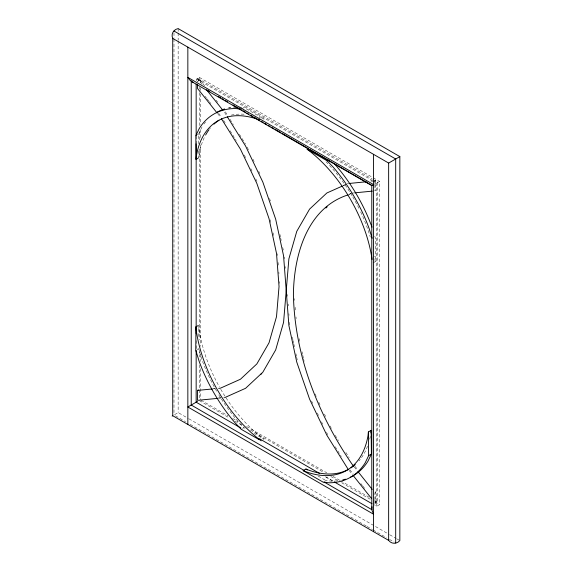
<?xml version="1.0" encoding="UTF-8"?>
<svg xmlns="http://www.w3.org/2000/svg" width="572" height="572" viewBox="0 0 572 572"><rect width="100%" height="100%" fill="white"/><g stroke="black" fill="none" stroke-linecap="round" stroke-linejoin="round"><path stroke-width="0.43" stroke-dasharray="2.86 2.15" d="M198.634 336.508L198.734 326.955M373.101 262.891L375.175 261.69L375.418 238.259L374.681 235.871M198.698 143.722L198.598 134.062L202.038 126.905M196.661 80.838L196.661 79.05L199.435 77.449L372.601 177.434M197.547 81.396L200.314 79.801L372.279 179.079M241.956 108.73L244.037 107.529L264.078 119.098L263.399 118.769A109.71 63.342 60 0 0 259.195 117.246M197.211 134.863L198.598 134.062M375.768 180.452L374.91 180.945L374.91 190.876L375.768 190.376L375.768 180.452L373.166 180.702M373.516 184.592L377.677 182.196L377.677 502.187L373.516 504.59M372.923 180.816L376.791 183.047L379.565 181.446L379.565 504.64L376.791 506.241L374.474 504.904M197.125 349.456L198.513 348.655L201.952 359.781A117.575 67.882 60 0 0 217.26 392.299M174.682 414.593L178.149 412.591L188.188 418.389M242.564 428.457L243.951 427.656L245.488 428.542M324.574 481.388L325.961 480.587L331.832 481.202A117.575 67.882 60 0 0 337.873 480.809M375.768 492.32L374.91 492.814L374.91 502.745L375.768 502.252L375.768 492.32L374.681 490.955M343.121 185.614L347.99 183.44M343.071 185.75L347.94 183.576M348.877 194.394L352.881 192.607M348.82 194.537L351.222 193.465M370.556 180.959L372.3 180.788M371.435 181.288L374.045 181.031M352.023 193.107L353.782 192.936M213.363 388.452L215.122 388.281M213.385 388.867L215.143 388.695M218.404 397.89L223.623 397.383M218.411 398.298L221.028 398.048M239.01 107L244.037 107.529M373.38 177.878L379.565 181.446M373.051 179.522L377.677 182.196M196.661 79.05L372.15 180.373M201.087 400.236L228.078 415.815M232.704 418.489L238.102 421.607M246.582 426.505L326.784 472.801M332.947 476.369L339.89 480.373M340.662 480.816L369.19 497.29M374.588 500.407L377.677 502.187M199.435 400.643L229.587 418.053M234.999 421.178L241.956 425.196M250.457 430.101L323.902 472.508M330.859 476.519L337.816 480.537M341.684 482.768L370.284 499.284M374.925 501.966L379.565 504.64M253.968 433.44L263.985 439.224L263.313 438.774A109.71 63.342 60 0 1 225.347 396.789M325.768 476.783L333.497 481.245M325.711 476.984L332.647 480.988M318.254 476.133L325.961 480.587M188.96 418.833L389.031 534.341M389.804 534.791L395.981 538.359M396.753 538.803L399.842 540.583M175.54 415.88L185.578 421.678M190.211 424.36L366.337 526.04M367.11 526.483L372.515 529.608M373.287 530.051L386.415 537.637M389.511 539.417L394.144 542.092M239.84 423.344L243.951 427.656M204.597 85.814L198.391 78.042L198.391 82.175M216.073 100.186L217.718 102.238M202.102 84.256L197.533 78.536L197.533 81.846M204.933 96.16L206.571 98.205M207.114 98.892L208.751 100.937M209.295 101.616L210.925 103.668M218.561 113.22L221.285 116.631M217.703 113.714L220.427 117.131M355.062 466.387L357.786 469.798M354.197 466.881L356.928 470.298M349.892 469.841L353.167 473.952M360.818 483.526L362.462 485.585M363.005 486.264L364.643 488.316M374.782 501.008L375.768 502.252M349.034 470.341L352.309 474.445M225.368 111.812L227.706 115.565M230.051 119.312L233.326 124.567M239.418 134.32L245.51 144.065M224.503 112.312L226.848 116.059M223.609 120.363L225.475 123.345M230.13 130.795L236.186 140.49M335.185 435.328L338.445 440.547M345.896 452.473L349.156 457.693M335.213 446.725L341.305 456.477M247.211 147.168L249.135 151.18M252.967 159.195L254.118 161.597M258.73 171.214L259.881 173.616M244.358 155.062L246.26 159.045M250.843 168.604L251.987 170.992M255.798 178.957L256.942 181.345M318.747 402.13L320.649 406.113M324.467 414.078L325.611 416.466M330.187 426.026L331.331 428.414M311.597 401.058L312.748 403.467M317.353 413.084L318.504 415.486M321.578 421.9L322.73 424.302M326.569 432.318L327.72 434.72M269.541 198.47L270.413 200.994M315.294 394.001L316.166 396.51M279.915 234.363L280.473 236.98M280.666 237.852L281.231 240.469M282.732 247.447L283.29 250.064M299.227 338.695L299.792 341.305M302.037 351.737L302.595 354.347M302.788 355.219L303.346 357.829M303.532 358.694L304.097 361.304M270.256 219.855L270.813 222.465M273.066 232.897L273.623 235.507M292.371 337.201L292.935 339.818M293.121 340.69L293.686 343.307M293.872 344.18L294.437 346.796M295.938 353.775L296.503 356.392M296.689 357.264L297.254 359.874M375.175 261.69L374.86 257.865A109.71 63.342 60 0 0 374.61 256.213M198.749 325.225L199.07 329.05A109.71 63.342 60 0 0 219.376 386.865M294.594 298.648L294.73 300.393M295.266 307.357L295.459 309.974M295.996 316.938L296.124 318.683M284.556 257.035L284.684 258.78M285.285 266.623L285.421 268.361M287.416 294.501L287.544 296.246M288.145 304.082L288.281 305.827M288.881 313.671L289.01 315.415M289.546 322.379L289.747 324.996M277.434 253.768L277.57 255.512M278.099 262.484L278.299 265.093M278.836 272.065L278.964 273.802M279.565 281.646L279.701 283.383M198.77 150.743L198.841 157.772L199.156 154.311A109.71 63.342 60 0 1 205.305 135.6M376.791 183.047L376.791 506.241M200.314 79.801L200.314 83.362M200.314 87.823L200.314 90.498M200.314 94.058L200.314 124.367M200.314 129.715L200.314 137.738M200.314 144.866L200.314 346.31M200.314 354.333L200.314 361.461M200.314 368.597L200.314 399.792M199.435 77.449L199.435 81.918M199.435 87.273L199.435 89.06M199.435 92.628L199.435 126.555M199.435 131.91L199.435 140.841M199.435 148.877L199.435 339.932M199.435 349.757L199.435 356.899M199.435 364.936L199.435 398.856M196.661 136.193L196.661 143.336M196.661 340.64L196.661 349.571M178.149 28.6L178.149 32.175M178.149 33.062L178.149 40.212M178.149 41.105L178.149 412.591M173.988 32.783L173.988 38.145M173.988 39.039L173.988 414.993M209.423 129.172A109.71 63.342 60 0 1 210.496 127.835M231.231 115.122A109.71 63.342 60 0 1 244.845 114.257M203.968 124.045A117.575 67.882 60 0 1 205.527 122.022M224.867 396.038A109.71 63.342 60 0 1 219.82 387.644M238.081 421.493A117.575 67.882 60 0 1 217.696 393.043M370.349 436.422A109.71 63.342 60 0 1 369.555 439.818M367.517 446.26A109.71 63.342 60 0 1 358.951 460.925M326.033 161.776A109.71 63.342 60 0 1 352.331 196.196M352.781 196.961A109.71 63.342 60 0 1 359.516 209.524M360.66 211.919A109.71 63.342 60 0 1 370.277 237.073"/><path stroke-width="0.86" d="M198.055 325.625L195.982 326.819L195.738 350.257L199.178 361.382A117.575 67.882 60 0 0 235.314 423.094L241.177 429.257L258.901 439.489M197.547 401.394L187.845 406.992L373.516 514.185L371.993 510.267L371.993 506.749M198.148 158.172L196.067 159.374L196.389 155.913A109.71 63.342 60 0 1 259.788 120.041M350.314 477.234A117.575 67.882 60 0 0 367.96 461.204L371.4 454.054L371.164 430.344L368.389 431.939L368.068 435.399A109.71 63.342 60 0 1 303.832 470.942L303.153 470.613L305.927 469.019L306.599 469.34A109.71 63.342 60 0 0 348.048 469.598M370.921 432.933L371.164 430.344M368.389 431.939L368.625 455.655L365.193 462.805A117.575 67.882 60 0 1 329.057 482.797L323.194 482.182L303.153 470.613M325.918 208.029L327.184 206.85M260.517 374.66L261.797 373.466M172.723 415.722L388.645 540.383C391.377 544.165 396.739 544.237 399.842 540.583L399.842 156.592L178.149 28.6C173.43 29.465 170.814 34.141 172.723 38.403L172.723 415.722L172.158 416.051M372.086 259.466A109.71 63.342 60 0 0 307.843 149.742L307.171 149.292L308.551 148.491M307.171 149.292L327.205 160.861L328.593 160.06M172.723 38.403L388.645 163.063L399.842 156.592M371.793 185.585L373.516 184.592L187.845 77.399L189.754 79.973L192.006 81.789L371.793 185.585L371.793 508.394M217.546 398.384L197.533 400.336L197.533 390.404L198.391 389.911M368.625 455.655L371.4 454.054M342.263 186.107L326.862 192.986L309.588 209.109L296.768 231.345L288.881 258.866L283.562 322.415L275.675 349.935L262.855 372.172L245.588 388.295L224.503 397.704M348.019 194.895C306.721 208.129 293.779 255.941 293.407 294.787C294.73 355.677 317.896 414.307 352.023 464.157L353.653 466.201M348.813 183.49L366.216 181.796M354.661 192.85L372.272 191.134M197.533 390.404L212.498 388.953M218.661 388.352L220.427 388.181L240.447 379.236L256.849 363.928L269.019 342.807L276.512 316.673L279.036 286.493L276.512 253.396L269.019 218.611L256.849 183.44L240.447 149.185L221.357 118.618M240.426 109.037L235.399 108.516A117.575 67.882 60 0 0 199.263 128.507L195.831 135.657L196.067 159.374M193.529 82.432L192.006 81.789M173.988 31.002L395.688 158.995L395.688 542.985M240.883 428.013L196.16 402.188L196.16 350.493M259.395 438.695L319.541 473.423M334.191 481.881L371.979 503.696M305.927 469.019L307.464 469.905M207.457 90.161L209.774 91.506M218.275 96.425L220.592 97.769M222.136 98.663L223.681 99.557M225.225 100.45L227.542 101.795M232.954 104.926L234.499 105.82M236.043 106.714L238.36 108.058M239.904 108.952L241.448 109.853M242.993 110.746L245.309 112.083M246.854 112.984L248.398 113.878M250.715 115.222L252.259 116.116M253.811 117.01L256.127 118.354M257.672 119.248L259.216 120.141M261.533 121.486L263.077 122.379M264.622 123.273L266.166 124.167M268.483 125.511L270.027 126.405M271.571 127.299L273.895 128.643M275.439 129.537L280.845 132.668M282.389 133.569L308.651 148.777M310.196 149.678L371.993 185.471M304.018 470.363L191.234 405.033L191.234 80.766M324.102 482.003L371.993 509.745M261.218 440.826L260.539 440.376A109.71 63.342 60 0 1 196.296 330.652L195.982 326.819M334.084 163.571L335.843 165.415A117.575 67.882 60 0 1 371.979 227.134M327.205 160.861L333.076 167.017A117.575 67.882 60 0 1 369.212 228.736L372.15 238.267M206.471 89.733L222.865 110.26M217.153 113.034L197.533 88.467L197.533 84.327M358.015 471.657L372.186 489.403M353.403 475.811L371.435 498.391M227.32 116.81L245.588 146.06L262.855 182.132L275.675 219.169L283.562 255.791L288.881 325.489L296.768 362.119L309.588 399.156L326.862 435.221L347.94 468.968M388.645 163.063L388.645 540.383M373.516 154.326L373.516 531.653M196.16 83.984L196.16 135.678M196.16 143.701L196.16 333.555M187.845 47.133L187.845 424.46M205.698 134.87A109.71 63.342 60 0 1 208.909 129.858M214.007 124.138A109.71 63.342 60 0 1 218.954 120.277M217.346 112.069A117.575 67.882 60 0 1 224.61 108.952M228.8 107.858A117.575 67.882 60 0 1 230.452 107.55M233.826 107.114A117.575 67.882 60 0 1 235.55 106.993M345.388 479.157A117.575 67.882 60 0 1 342.814 479.887M355.319 464.578A109.71 63.342 60 0 1 351.044 467.839"/></g></svg>
